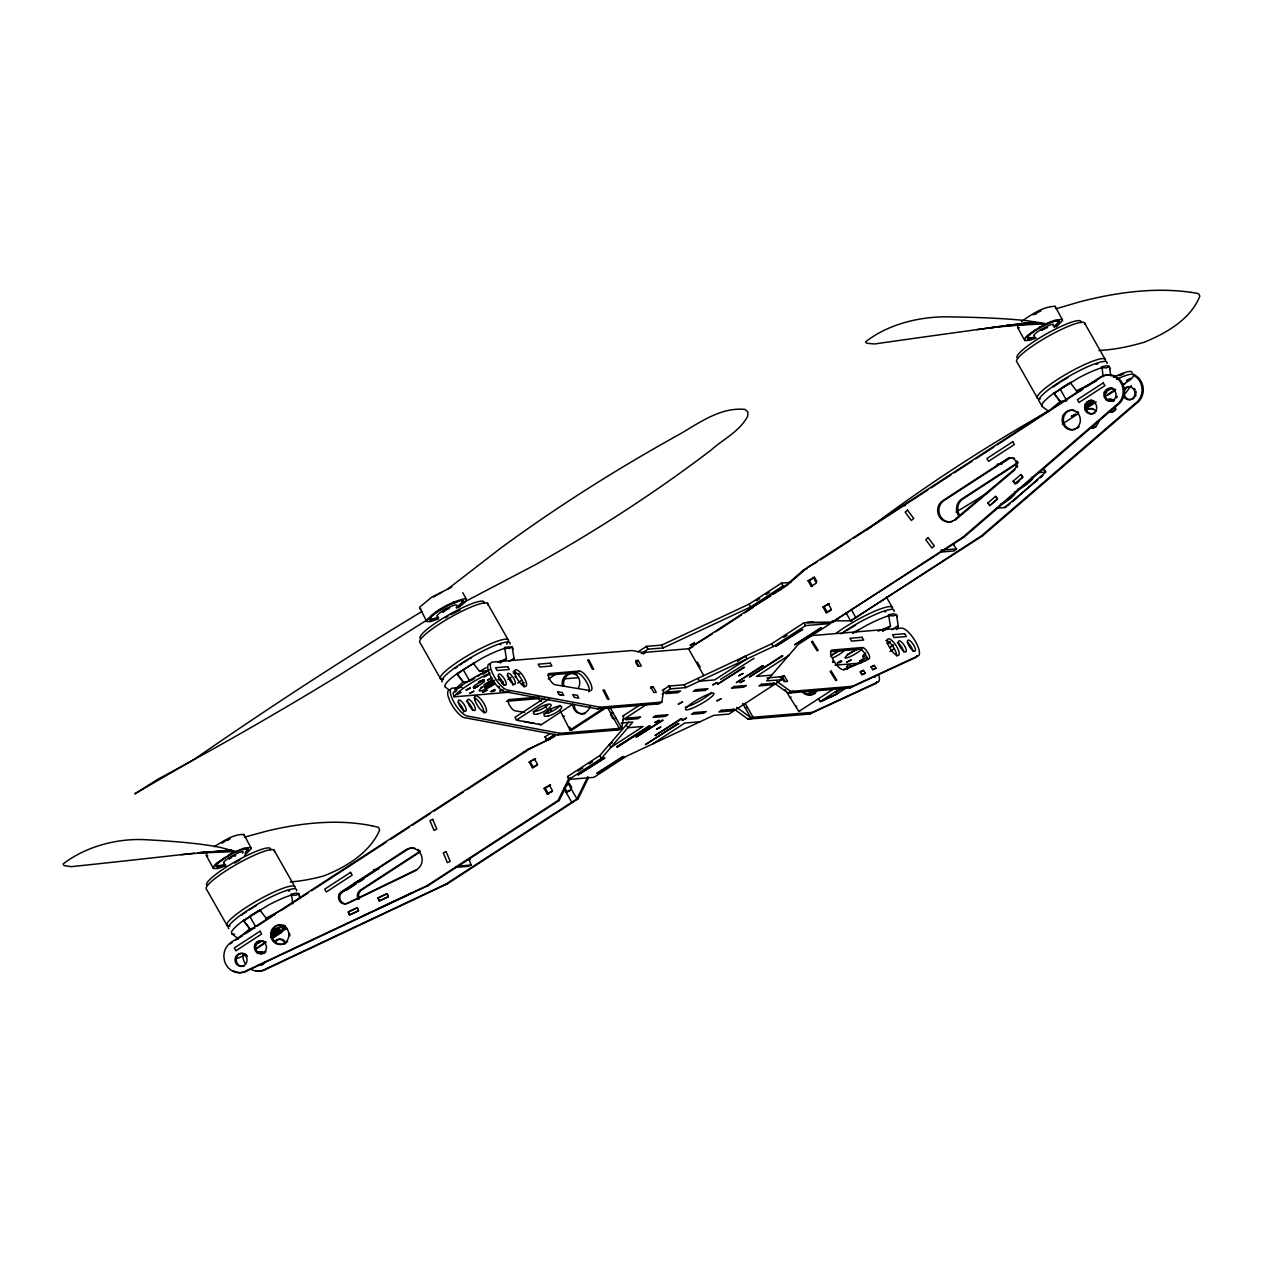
<?xml version="1.0" encoding="UTF-8"?>
<svg xmlns="http://www.w3.org/2000/svg" width="1263" height="1263" viewBox="0 0 1263 1263"><rect width="100%" height="100%" fill="white"/><g stroke="black" fill="none" stroke-linecap="round" stroke-linejoin="round"><path stroke-width="1.5" d="M438.577 618.791L430.446 621.649L426.626 621.459L419.584 607.235L431.978 596.973L451.759 587.074M426.626 621.459L426.705 620.212C436.73 609.54 450.796 601.883 465.052 598.662L466.331 599.151L464.847 602.34L458.422 607.645M429.609 618.049L430.62 619.517L438.293 617.37M436.098 618.902L429.72 619.723L431.093 616.991M449.707 607.992L445.76 609.161M462.811 600.414L461.563 603.082L456.18 607.519M463.063 602.009L462.163 600.478L459.921 600.809L448.902 605.166M623.733 715.474L621.775 728.183L619.186 729.856L557.551 734.971L465.652 717.873A16.356 5.462 57 0 1 449.739 700.712L448.428 697.287A16.356 5.462 57 0 1 449.723 689.835M489.776 663.785A16.356 5.462 57 0 0 488.497 671.237L489.807 674.663A16.356 5.462 57 0 0 505.705 691.824L597.62 708.922L659.254 703.807L661.844 702.117L663.801 689.424M238.596 938.977L231.839 933.815L231.429 932.157A39.153 6.536 -29.6 0 1 243.427 920.506L244.706 920.364A33.327 5.557 -29.6 0 1 260.999 909.77L259.752 909.865L266.114 918.154L269.445 917.869M555.373 735.319L548.916 739.518L527.934 749.322L231.066 942.372A16.356 15.172 85.3 0 0 223.867 956.659L224.498 960.89A16.356 15.172 85.3 0 0 246.995 970.426L427.131 885.616L558.057 800.474L569.013 778.119M233.039 970.584A16.356 15.172 85.3 0 0 248.227 970.316L428.346 885.505L559.272 800.379L570.229 778.024M587.879 776.556L576.923 798.911L445.997 884.037L265.862 968.847A16.356 15.172 85.3 0 1 250.69 969.116M255.615 970.584A16.356 15.172 85.3 0 0 267.077 968.753L447.213 883.942L578.138 798.8L588.258 778.166M1018.073 324.796L1017.615 327.527L1024.735 340.505L1029.298 340.394L1036.149 338.074M1028.145 336.495L1027.64 338.847L1034.807 337.742M1059.231 321.339L1054.005 326.817M1058.789 323.312L1058.868 320.47L1055.047 320.565M1059.657 321.828L1057.005 325.175M1131.301 385.657L1123.344 395.998M207.085 852.588L206.295 855.493L213.4 868.47L217.662 868.549L225.824 865.802M216.131 865.865L219.036 862.408M217.125 864.318L216.462 866.765M247.943 849.557L245.148 852.967M896.635 629.606L898.34 626.953L896.635 615.097L893.399 613.786L888.568 614.781L890.462 626.227L882.553 631.374M780.187 676.905L781.781 679.715L766.704 680.883L798.153 644.54L830.47 623.543L805.526 625.611L773.209 646.624L685.777 687.593L670.558 688.856L662.159 694.318M461.863 603.635L463.253 600.888L462.053 600.557M567.608 776.492L569.076 779.397L567.497 776.587L599.736 755.59L628.737 722.104M781.908 679.62L728.925 714.084L713.706 715.347L626.274 756.316L593.973 777.329L569.013 779.397L601.33 758.4L632.795 722.057L621.38 723.004M1028.035 336.542L1029.929 334.632M216.826 863.781L225.067 857.261M247.485 851.546L245.559 853.488L248.164 849.099C237.397 849.131 227.482 856.361 218.941 862.44M545.063 736.803L546.547 739.723L545.063 736.803L549.879 733.677M454.791 689.298L463.205 681.988L468.241 681.578M241.344 936.057L249.758 928.747L254.794 928.337M518.351 673.7L519.693 674.11M1051.732 408.723L1060.162 401.429L1066.856 400.86L1060.099 388.957M1115.971 377.053L1114.819 377.021M887.163 643.23L889.894 641.462M430.794 616.439L433.035 614.371M430.983 617.039L433.335 614.923M459.621 605.703L461.99 603.572M806.362 622.596L831.78 622.47L962.69 537.343L1116.003 405.312A16.356 15.172 85.3 0 0 1118.45 379.547L1115.245 377.006A16.356 15.172 85.3 0 0 1100.073 377.274L803.205 570.323L785.412 585.732L688.493 648.756L642.851 652.545L632.131 650.508L492.365 662.096A16.356 5.462 57 0 0 491.07 669.548L492.396 672.99A16.356 5.462 57 0 0 508.294 690.151L600.209 707.233L661.844 702.117M786.628 585.622L803.71 570.829L802.494 570.939M482.624 673.779L486.665 671.758L486.113 672.39M954.418 544.306L953.186 544.4L956.549 548.884L954.149 550.936L940.43 552.089M1017.552 497.29L1012.437 501.695L1045.764 471.999L1043.87 469.473L1045.764 471.999L1037.933 472.662M1035.218 482.056L1037.76 479.861L1004.543 507.552L1009.895 503.905M1040.317 477.651L1042.859 475.456L1040.333 477.682M987.871 502.974L995.544 496.375L997.47 498.964L989.813 505.563L987.871 502.974L989.813 505.563L997.47 498.964L995.528 496.375M1013.21 481.156L1020.883 474.572L1022.793 477.13L1015.152 483.745L1013.21 481.156L1015.152 483.745L1022.793 477.13L1020.883 474.572M1016.368 483.634L1018.909 481.44M831.78 622.47L963.906 537.233L1117.218 405.202A16.356 15.172 85.3 0 0 1119.681 379.437L1116.46 376.895A16.356 15.172 85.3 0 0 1101.289 377.163L1086.417 386.841M845.989 612.729L850.63 620.907L981.556 535.78L1134.869 403.75A16.356 15.172 85.3 0 0 1137.316 377.969L1134.111 375.427M850.63 620.907L982.772 535.67L1136.084 403.639A16.356 15.172 85.3 0 0 1138.531 377.874L1135.326 375.332A16.356 15.172 85.3 0 0 1132.895 374.164M955.049 520.261L1014.884 469.836M843.842 688.114L843.163 688.793L844.71 688.082M1021.278 321.702C1031.224 314.692 1042.607 306.577 1055.094 306.325L1062.641 320.344L1056.405 326.88M1032.329 331.885L1027.103 337.363L1027.766 338.784L1031.587 338.689M1029.819 334.663L1032.629 332.437M1040.286 330.353L1046.585 327.654M1054.305 327.37L1057.115 325.144M447.986 588.874L500.653 548.189A1118.75 603.935 -17.6 0 1 679.478 434.314C699.386 422.726 720.936 406.907 745.075 409.417L747.854 411.991L747.728 416.111C739.913 431.283 723.336 439.082 711.085 450.086A937.004 529.386 -22.1 0 1 535.323 564.75L464.153 602.104M244.659 855.304L251.337 848.594L243.98 834.496C233.118 833.975 223.188 841.395 214.126 846.699M513.283 673.29L513.536 672.5M270.756 937.004L274.624 935.062L270.882 937.509M433.241 614.955L436.477 612.539M456.496 608.071L459.732 605.656M866.986 529.844L884.984 516.393A1118.75 603.935 -17.6 0 1 1049.127 410.712M1033.481 331.095L1035.771 329.532M1032.55 332.453L1040.033 327.701M243.459 920.474L249.806 928.747L243.427 920.506L268.356 905.129A39.153 6.536 -29.6 0 1 291.611 895.025L291.106 894.141L295.937 893.13L298.652 893.509L299.568 896.114M1109.972 368.78L1109.056 366.238L1106.325 365.812L1101.51 366.807L1102.015 367.691A39.153 6.536 -29.6 0 0 1078.76 377.795L1053.831 393.188A39.153 6.536 -29.6 0 0 1041.833 404.839L1042.243 406.544L1049 411.643M244.185 954.212L242.985 955.365L245.48 954.386M832.759 662.444L833.975 661.402L832.554 661.37M617.828 746.907L650.129 725.893L616.612 747.001L648.914 726.004M436.177 611.987L439.998 609.461M436.398 612.555L448.918 605.135M444.86 609.697L442.65 611.75L443.976 611.592A4.91 0.821 -29.6 0 0 443.234 612.097M840.89 688.477L835.68 692.282L842.721 688.319M445.634 617.844L448.002 616.297M500.116 662.933L506.447 658.812L504.553 647.366L512.099 646.751L509.336 648.614A46.999 7.831 -29.6 0 0 504.253 648.645M471.541 680.378L474.793 678.247M478.061 676.131L486.208 670.827L479.561 671.379L473.215 663.154L474.446 662.996A33.327 5.557 -29.6 0 0 458.137 673.605L456.922 673.747A39.153 6.536 -29.6 0 0 444.876 685.399L445.302 687.119M509.305 661.307L514.009 658.244L512.115 646.814M548.379 679.052L556.525 673.763M544.385 698.218L515.051 717.289L516.488 720.115L534.154 723.399M549.073 698.897L516.472 720.084L518.951 720.557M638.036 651.834L646.514 646.372L661.638 645.125L749.085 604.14L781.387 583.127L790.954 582.338M641.272 653.571L648.03 649.182L663.233 647.919L750.68 606.935L782.981 585.937L786.802 585.606M643.309 653.981L645.898 652.292M638.131 660.391L635.699 660.596L638.889 666.201L641.32 666.011L638.131 660.391L635.557 662.08L637.941 666.28M523.545 721.426L541.227 724.725L572.186 704.596M1109.056 366.238L1106.293 368.054A46.999 7.831 -29.6 0 0 1101.21 368.086M298.668 893.573L295.889 895.372A46.999 7.831 -29.6 0 0 290.806 895.404M756.363 600.778L759.584 598.678M766.057 594.478L769.278 592.379M235.597 940.13L242.196 935.836M245.511 933.673L252.111 929.379M257.068 926.158L275.255 914.333M281.854 910.039L308.298 892.846M311.598 890.699L385.957 842.342M390.914 839.121L409.086 827.297M412.401 825.149L430.572 813.325M433.872 811.178L463.616 791.838M466.931 789.691L529.15 749.227L554.978 736.266M807.357 568.318L803.205 570.323M817.082 561.988L807.594 567.466M820.382 559.841L850.125 540.501M853.425 538.354L927.784 489.997M931.099 487.85L950.928 474.951M954.228 472.804L972.399 460.979M975.715 458.832L993.886 447.007M997.186 444.86L1083.117 388.988M554.694 734.387L546.484 739.723L550.368 739.408M689.709 648.661L692.929 646.561M712.316 633.947L694.95 644.556M715.553 631.847L741.397 615.034M744.633 612.934L752.701 607.692M770.477 596.136L753.111 606.745M773.714 594.036L785.018 586.679M557.551 734.971L560.141 733.298L621.775 728.183L609.398 706.38M597.62 708.922L600.209 707.233M560.219 710.864L569.992 730.061L604.203 707.817M569.992 730.061L571.429 730.33L605.64 708.085M529.181 762.11L535.559 758.653L529.181 762.11L532.37 767.715L537.454 765.094M808.067 580.743L809.283 580.648L812.472 586.253L811.256 586.364L808.067 580.743L814.461 577.286L816.845 581.485M809.283 580.648L814.461 577.286M650.492 688.382L653.082 686.693L656.271 692.313L653.824 692.503L650.65 686.898L653.082 686.693M532.37 767.715L537.533 764.352L534.344 758.747M811.256 586.364L816.419 583.001L813.246 577.38M254.716 949.223L266.019 941.866M272.476 937.667L287.017 928.21M338.721 894.599L377.495 869.386M1000.943 463.947L1010.637 457.648M1062.325 424.036L1078.476 413.522M1084.949 409.323L1096.252 401.966M1104.32 396.724L1115.639 389.367M255.931 949.129L264.014 943.871M273.708 937.572L281.775 932.315L280.56 932.41M346.394 890.289L356.087 883.989M359.324 881.89L364.17 878.732M1107.162 395.572L1115.229 390.314M622.596 716.216L640.751 704.407M662.222 690.451L669.058 686.046L684.183 684.799L771.614 643.814L803.931 622.801L813.498 622.012M419.995 851.341L360.223 890.21A6.536 6.062 85.3 0 0 358.25 899.177M1018.089 462.4L961.538 499.169A11.446 10.625 85.3 0 0 958.064 514.878M622.533 720.099L647.303 703.996M419.6 852.288L361.439 890.099A6.536 6.062 85.3 0 0 359.466 899.082M1017.678 463.347L962.753 499.074A11.446 10.625 85.3 0 0 959.296 514.767M616.754 730.061L619.344 728.372L607.866 708.18M656.823 704.012L659.412 702.323M612.397 742.581L609.176 744.696L610.771 747.491L643.072 726.478L627.869 727.741L626.274 724.946M737.387 661.323L745.47 656.065L747.049 658.876L714.747 679.889L699.528 681.152L697.934 678.342M544.116 788.412L550.51 784.955L544.116 788.412L547.305 794.017L552.405 791.396M823.018 607.045L829.396 603.588L823.018 607.045L826.191 612.666L827.423 612.555L824.234 606.95M577.933 771.14L582.78 767.999M589.253 763.799L592.473 761.684M783.739 637.31L786.975 635.21M720.557 679.399L754.09 658.291M547.305 794.017L552.484 790.654L549.294 785.049M826.191 612.666L831.37 609.303L828.181 603.682M828.702 611.718L831.291 610.029M565.492 785.902L569.376 783.392L571.76 787.591M571.334 789.091L566.171 792.454L569.976 790.67M652.434 744.065L684.799 723.02L700.034 721.757M788.744 655.418L756.442 676.431L771.646 675.168M781.797 677.473L784.386 675.8L787.575 681.404L785.144 681.61L781.955 676.005L784.386 675.8M896.13 614.213L893.351 616.028A46.999 7.831 -29.6 0 0 888.268 616.06M734.056 709.032L748.059 719.152L750.648 717.479L812.283 712.364L877.375 682.241A16.356 5.462 57 0 0 878.653 674.789M774.124 682.983L788.128 693.103L790.717 691.429L852.351 686.314L917.443 656.176A16.356 5.462 57 0 0 913.291 638.036L910.749 634.705A16.356 5.462 57 0 0 901.498 628.137L810.357 635.699M750.506 718.963L753.08 717.273L745.123 703.254M790.559 692.898L793.148 691.224M891.741 629.748L898.025 625.659M785.112 689.63L798.816 711.464L834.038 688.73M841.395 687.782L820.208 701.565L818.44 698.755M822.623 700.918L837.685 693.419M835.948 694.24L820.208 701.565L821.96 700.744M835.127 695.124L845.847 688.13M748.059 719.152L809.709 714.037L812.283 712.364M788.128 693.103L849.762 687.988L852.351 686.314M430.367 617.891L339.447 675.089A935.551 209.121 -33.6 0 1 157.796 779.271L134.762 793.874L194.281 759.268M456.732 690.529L455.169 692.045M1061.33 388.009L1069.84 382.768M250.942 915.343L259.436 910.102M356.687 882.032L357.95 880.579M856.882 630.695L852.62 633.331L865.818 625.769A39.153 6.536 -29.6 0 1 889.073 615.665M890.083 642.22L887.226 643.546M893.509 645.598L890.494 646.909L893.32 644.825M421.81 611.529L393.251 628.942A1120.455 225.382 -37.6 0 0 194.281 759.284M1039.717 327.149L1027.308 335.548L1025.177 337.774L1024.735 340.505M234.555 863.055L239.907 859.961M433.525 597.052L437.519 594.684M450.638 614.702L460.158 610.013M479.561 671.379L486.271 667.638M501.979 689.361L499.69 691.161L503.4 690.072M1055.094 393.03L1053.8 393.14L1055.094 393.03A33.327 5.557 -29.6 0 1 1071.387 382.436L1070.14 382.531L1076.502 390.82L1096.41 380.842M1104.399 394.056L1106.72 392.351L1104.762 392.919M266.114 918.154L280.654 910.497M438.908 593.942L441.655 592.489M1033.102 314.85L1035.739 313.461M1039.354 327.275L1044.343 324.623M1040.002 327.685L1048.385 323.517M484.629 673.368L483.54 673.905M228.792 854.972L233.781 852.351M231.839 853.441L216.478 863.276L214.205 865.565L213.4 868.47M356.134 882.332L354.208 883.011M350.688 902.05L416.616 870.128M366.759 914.144L363.523 915.675L368.386 913.417M398.145 899.398L377.369 909.171L411.991 892.894L407.144 895.167M470.231 859.661L469.015 859.756L471.194 865.013L468.384 866.323L454.664 867.476M1037.049 312.75L1040.965 310.935M1043.901 324.923L1053.816 320.549L1062.215 319.302M790.117 697.618L791.127 697.144M865.266 673.179L862.013 674.695L860.261 671.884L863.513 670.385L865.266 673.179L862.013 674.695L860.261 671.884L863.513 670.4M874.28 665.427L871.028 666.927L872.765 669.69L876.001 668.19L874.28 665.427L871.012 666.911M795.769 706.617L796.779 706.143M798.816 711.464L799.826 710.99M830.107 697.429L833.359 695.913M872.765 669.706L876.017 668.206M849.762 687.988L914.854 657.865A16.356 5.462 57 0 0 916.827 655.734M809.709 714.037L874.785 683.914A16.356 5.462 57 0 0 876.759 681.783M226.345 840.558L230.229 838.79M233.229 852.714L243.128 848.42L251.084 847.457M233.087 856.014L229.14 858.351L229.345 859.298M497.669 662.175L506.447 658.812M878.117 631.137L890.462 626.227M844.031 669.911L866.244 660.423A6.536 2.179 57 0 0 865.502 654.613A6.536 2.179 57 0 0 859.882 649.214L831.354 651.582M806.552 694.287L816.798 689.914M809.094 693.782L814.225 691.587M452.801 602.64L455.311 601.662M453.117 603.193L456.859 601.709M436.019 618.981L438.608 617.923M1048.037 323.012L1051.842 321.512M1048.337 323.565L1055.442 321.039L1059.294 320.96M225.319 864.46L216.162 866.213M223.062 866.023L225.619 865.013M1056.042 308.772L1079.66 301.857A1120.455 379.689 -52 0 1 1191.183 292.369M1034.508 337.189L1027.466 338.231M244.485 837.164L266.998 831.022A1120.455 366.017 -52.3 0 1 372.001 825.813M233.876 855.714L235.344 855.746M223.141 865.96L217.631 867.176L215.941 865.266M1055.347 321.118L1057.747 320.755M1046.838 323.817L1028.287 320.881A937.004 55.225 -5.4 0 0 945.292 316.824C917.696 316.95 887.21 324.765 865.534 341.878L866.734 343.268L874.612 343.962A1118.75 6.899 -7.3 0 1 976.946 329.627L999.649 326.517M1043.033 323.991L1004.985 325.791L1008.648 325.286M976.978 329.627L1035.265 321.781L990.76 327.733L1041.454 322.76L1016.494 324.828M244.169 848.531L247.737 848.61L248.243 850.11M244.469 849.083L248.037 849.162M217.757 867.113L220.03 866.828M243.475 920.506L244.706 920.364M198.117 852.762L205.159 851.972M236.197 851.594L219.936 847.315A937.004 67.334 -5.2 0 0 142.766 839.579C115.186 838.695 84.921 847.078 63.15 863.971L63.987 865.565L71.202 866.671A1118.75 6.536 -6.9 0 0 167.758 856.172L194.597 853.172M180.956 854.704L231.587 850.094L198.496 852.841M1004.985 325.791L1012.658 325.159M1124.923 384.015L1123.707 384.11L1130.18 379.91A28.812 4.799 -29.6 0 0 1116.587 379.374M1076.502 390.82L1081.491 390.409M997.012 464.279L1002.159 463.853M904.15 505.626L905.366 505.516M996.712 508.2L1005.758 507.458M962.69 537.343L963.906 537.233M981.556 535.78L982.772 535.67M940.856 550.179L956.549 548.884M778.955 589.932L780.171 589.821M720.794 627.743L722.01 627.648M836.943 619.107L838.158 619.012M857.024 617.449L855.809 617.544L851.167 609.366M857.23 630.553L858.461 630.411A33.327 5.557 -29.6 0 0 855.461 632.179M458.137 673.605L456.843 673.7L463.205 681.988L456.906 673.653L481.803 658.355A39.153 6.536 -29.6 0 1 505.058 648.251M548.253 675.089L576.765 672.721A11.446 3.821 57 0 1 585.843 680.899A11.446 3.821 57 0 1 588.826 691.919M462.005 687.356L452.296 688.161A16.356 5.462 57 0 0 451.017 695.613L452.328 699.039A16.356 5.462 57 0 0 468.226 716.2L560.141 733.298M564.782 678.815L578.359 677.694M454.033 696.829L510.11 692.171M835.032 665.191L861.003 663.043M767.004 677.915L780.234 676.826M539.285 697.081L508.863 699.607A6.536 2.179 57 0 0 509.621 705.417A6.536 2.179 57 0 0 515.241 710.832L524.508 712.379M506.289 701.297L536.712 698.771A11.446 3.821 57 0 1 541.353 701.391M610.582 712.948L613.013 712.758L610.424 714.432L612.823 718.647M613.771 718.568L616.202 718.363M745.075 707.659L747.507 707.454M528.771 748.927L529.986 748.833M527.934 749.322L529.15 749.227M523.545 752.18L524.761 752.085M558.057 800.474L559.272 800.379M578.138 798.8L576.923 798.911L568.161 783.486M552.878 803.836L554.094 803.742M572.96 802.163L571.744 802.273L563.787 788.254M373.564 869.702L378.711 869.276M457.474 866.15L471.194 865.013M427.131 885.616L428.346 885.505M445.997 884.037L447.213 883.942M198.386 853.03L234.318 851.657M832.301 620.907L851.846 620.812M807.578 622.501L832.996 622.375M1191.214 292.321L1198.508 293.584L1199.85 296.126C1190.867 319.065 1166.191 333.306 1144.199 342.226A935.551 254.542 -53.2 0 1 1098.905 350.483M231.839 933.815L234.571 934.257M372.032 825.765L378.647 827.423L379.626 830.17C369.775 852.746 345.841 867.349 323.549 876.001A935.551 242.37 -53.3 0 1 290.269 881.921M557.599 691.729L562.177 692.55L563.614 695.376L559.035 694.524L557.599 691.698M538.748 724.252L541.211 724.725M1017.615 327.527L1019.32 327.843M559.02 694.492L563.614 695.36M562.888 716.089L564.308 716.358M206.295 855.493L207.827 855.904M419.521 608.498L420.8 608.987M429.846 619.659L430.92 620.07M776.713 681.294L790.717 691.429M736.645 707.359L750.648 717.479L742.691 703.459M445.286 687.056L449.344 690.151M1084.317 322.665L1104.967 358.992M1042.212 406.449L1039.275 401.318A39.153 6.536 -29.6 0 1 1071.308 374.985A39.153 6.536 -29.6 0 1 1106.988 363.539M1037.665 398.477L1017.031 362.149A39.153 6.536 -29.6 0 1 1049.064 335.816A39.153 6.536 -29.6 0 1 1084.743 324.37M886.405 597.067L892.025 606.966M781.387 583.127L782.981 585.937M803.931 622.801L805.526 625.611M749.085 604.14L750.68 606.935M771.614 643.814L773.209 646.624M782.602 678.878L784.197 681.688M697.318 662.065L700.176 667.101M688.493 648.756L703.728 675.579M661.638 645.125L663.233 647.919M684.183 684.799L685.777 687.593M646.514 646.372L648.108 649.182L646.293 646.467M669.058 686.046L670.637 688.856L668.837 686.141M599.736 755.59L601.33 758.4M487.376 603.225L508.01 639.567M565.003 788.144L567.387 792.359M530.397 762.015L533.586 767.62M545.332 788.317L548.521 793.922M463.142 669.516L469.915 681.436M440.708 679.052L420.074 642.709A39.153 6.536 -29.6 0 1 452.107 616.391A39.153 6.536 -29.6 0 1 487.802 604.945M273.929 849.983L294.563 886.326M249.695 916.291L255.505 926.489M227.277 925.811L206.627 889.484A39.153 6.536 -29.6 0 1 238.66 863.15A39.153 6.536 -29.6 0 1 274.355 851.704M462.779 592.679L466.331 599.151M569.771 727.078L571.429 730.33M1055.094 306.325L1055.521 307.367M896.604 615.034L897.03 616.754M512.604 647.635L513.015 649.34M514.009 658.244L514.325 659.539M243.98 834.496L244.233 835.632M242.717 955.096L243.349 959.327A16.356 15.172 85.3 0 0 244.975 963.243M1109.561 367.123L1110.73 375.916M1102.015 367.691L1103.167 376.485M299.173 894.457L299.631 897.977M291.611 895.025L292.779 903.819M988.455 492.223A937.004 529.386 -22.1 0 1 956.059 512.004M1040.38 398.855A39.153 6.536 -29.6 0 1 1065.262 374.701A39.153 6.536 -29.6 0 1 1105.393 360.713M1034.776 335.942A11.304 1.879 -29.6 0 1 1043.238 328.238A11.304 1.879 -29.6 0 1 1052.995 325.791M1017.441 357.997A36.722 6.126 -29.6 0 1 1047.501 333.306A36.722 6.126 -29.6 0 1 1080.97 322.57M1094.121 401.413A11.304 1.879 -29.6 0 1 1085.201 407.223M1086.843 402.029A11.304 1.879 -29.6 0 1 1091.642 399.771M1085.264 404.113A4.91 0.821 -29.6 0 1 1090.301 402.234A4.91 0.821 -29.6 0 1 1085.659 405.755M1041.88 330.29A4.91 0.821 -29.6 0 1 1042.938 329.627M1044.059 329.012A4.91 0.821 -29.6 0 1 1045.148 328.459M1046.98 327.749A4.91 0.821 -29.6 0 1 1047.58 327.622M1035.549 314.013A4.91 0.821 -29.6 0 1 1036.639 313.477M1096.142 364.328A46.999 7.831 -29.6 0 1 1097.91 363.886M1053.279 386.999A33.327 5.557 -29.6 0 1 1059.689 382.594M1061.078 381.694A33.327 5.557 -29.6 0 1 1068.435 377.242M1085.643 404.791A4.91 0.821 -29.6 0 1 1090.679 402.913A4.91 0.821 -29.6 0 1 1086.054 406.433M228.871 928.637A39.153 6.536 -29.6 0 1 260.904 902.319A39.153 6.536 -29.6 0 1 296.6 890.873M229.992 926.189A39.153 6.536 -29.6 0 1 254.858 902.035A39.153 6.536 -29.6 0 1 294.989 888.047M224.388 863.276A11.304 1.879 -29.6 0 1 232.85 855.572A11.304 1.879 -29.6 0 1 242.591 853.109M207.053 885.331A36.722 6.126 -29.6 0 1 237.097 860.64A36.722 6.126 -29.6 0 1 270.582 849.904M285.343 926.253A11.304 1.879 -29.6 0 1 272.287 935.804M271.419 932.299A11.304 1.879 -29.6 0 1 284.554 926.142M273.187 934.067A4.91 0.821 -29.6 0 1 272.587 932.962A4.91 0.821 -29.6 0 1 279.123 929.489A4.91 0.821 -29.6 0 1 277.45 931.794M276.376 932.457A4.91 0.821 -29.6 0 1 274.166 933.625M230.545 858.272A4.91 0.821 -29.6 0 1 231.492 857.624M234.76 855.793A4.91 0.821 -29.6 0 1 235.755 855.367M222.02 843.274A4.91 0.821 -29.6 0 1 222.967 842.626M224.04 841.963A4.91 0.821 -29.6 0 1 225.146 841.347M227.245 840.369A4.91 0.821 -29.6 0 1 228.066 840.084M241.754 915.17A33.327 5.557 -29.6 0 1 242.891 914.317M244.075 913.465A33.327 5.557 -29.6 0 1 246.601 911.712M249.285 909.913A33.327 5.557 -29.6 0 1 256.531 905.445M288.343 891.062A46.999 7.831 -29.6 0 1 289.827 890.825M495.443 683.346A11.304 1.879 -29.6 0 1 482.119 690.529A11.304 1.879 -29.6 0 1 481.487 687.956A11.304 1.879 -29.6 0 1 494.701 680.331M498.001 679.383A11.304 1.879 -29.6 0 1 498.901 679.983M442.318 681.878A39.153 6.536 -29.6 0 1 474.351 655.544A39.153 6.536 -29.6 0 1 510.047 644.098M443.424 679.415A39.153 6.536 -29.6 0 1 472.741 652.718A39.153 6.536 -29.6 0 1 506.542 644.225M437.819 616.502A11.304 1.879 -29.6 0 1 445.002 609.54A11.304 1.879 -29.6 0 1 456.59 605.498M420.5 638.573A36.722 6.126 -29.6 0 1 450.544 613.865A36.722 6.126 -29.6 0 1 484.029 603.13M488.718 686.314A4.91 0.821 -29.6 0 1 485.039 687.072A4.91 0.821 -29.6 0 1 491.512 683.078A4.91 0.821 -29.6 0 1 491.828 684.388M490.897 685.035A4.91 0.821 -29.6 0 1 489.823 685.698M444.923 610.85A4.91 0.821 -29.6 0 1 445.997 610.203M447.118 609.571A4.91 0.821 -29.6 0 1 448.207 609.019M455.185 668.395A33.327 5.557 -29.6 0 1 457.522 666.69M460.048 664.938A33.327 5.557 -29.6 0 1 462.732 663.154M464.137 662.254A33.327 5.557 -29.6 0 1 468.494 659.57M469.978 658.686A33.327 5.557 -29.6 0 1 471.494 657.802M500.101 644.651A46.999 7.831 -29.6 0 1 500.969 644.462M867.444 657.455A11.304 1.879 -29.6 0 1 864.981 655.797M836.311 633.095A39.153 6.536 -29.6 0 1 874.059 611.497A39.153 6.536 -29.6 0 1 892.452 608.687M840.763 633.884A39.153 6.536 -29.6 0 1 877.232 613.644A39.153 6.536 -29.6 0 1 894.062 611.513M842.768 633.237A33.327 5.557 -29.6 0 1 845.389 631.468M846.747 630.569A33.327 5.557 -29.6 0 1 855.509 625.217M884.984 611.876A46.999 7.831 -29.6 0 1 885.789 611.702M490.076 673.068A28.812 4.799 -29.6 0 0 454.585 695.976L454.191 696.813L452.991 693.182A28.812 4.799 -29.6 0 1 489.918 669.643M480.966 687.767A9.82 1.642 -29.6 0 1 481.44 687.025M483.982 684.846A9.82 1.642 -29.6 0 1 492.412 679.889M499.406 686.819A9.82 1.642 -29.6 0 1 498.617 686.298M501.616 683.378A9.82 1.642 -29.6 0 1 503.511 682.083M507.868 679.526A9.82 1.642 -29.6 0 1 510.063 678.436M514.909 676.747A9.82 1.642 -29.6 0 1 515.699 677.268M524.082 682.573A9.82 1.642 -29.6 0 1 521.903 683.662M517.767 683.094A9.82 1.642 -29.6 0 1 521.145 680.615M479.703 681.12A6.536 1.089 -29.6 0 1 478.282 682.004M511.089 677.378A9.82 1.642 -29.6 0 1 509.21 678.673M1092.842 400.971A9.82 1.642 -29.6 0 1 1091.343 402.155M1113.429 377.321A28.812 4.799 -29.6 0 1 1131.995 372.49M1112.119 387.978A6.536 1.089 -29.6 0 1 1104.067 392.24M894.425 648.598A28.812 4.799 -29.6 0 1 889.91 651.503M863.513 656.602A9.82 1.642 -29.6 0 1 865.739 653.16M862.171 648.503A9.82 1.642 -29.6 0 1 851.436 656.034A9.82 1.642 -29.6 0 1 845.847 656.492A9.82 1.642 -29.6 0 1 858.508 648.803M844.521 649.971A9.82 1.642 -29.6 0 1 833.075 657.834M830.438 656.081A9.82 1.642 -29.6 0 1 842.516 649.687M839.911 650.082A9.82 1.642 -29.6 0 1 831.48 655.039M857.561 648.614A9.82 1.642 -29.6 0 1 847.141 654.423M415.227 848.373A11.446 10.625 85.3 0 0 407.207 849.652L342.589 891.678A6.536 6.062 85.3 0 0 345.951 903.819M417.832 849.462A11.446 10.625 85.3 0 1 420.074 851.246M348.951 902.887A6.536 6.062 85.3 0 1 347.514 903.566M287.632 941.409A9.82 9.109 85.3 0 1 272.697 938.488A9.82 9.109 85.3 0 1 280.749 924.784M283.117 925.069A9.82 9.109 85.3 0 1 285.343 926.016M266.051 951.749A6.536 6.062 85.3 0 1 255.821 948.987A6.536 6.062 85.3 0 1 263.036 940.856M264.52 941.488A6.536 6.062 85.3 0 1 265.798 942.498M243.98 966.084A6.536 6.062 85.3 0 1 236.197 959.059A6.536 6.062 85.3 0 1 245.133 954.086M246.411 955.096A6.536 6.062 85.3 0 1 247.422 956.438M230.166 943.95A16.356 15.172 85.3 0 1 232.281 942.277M265.23 961.506A6.536 6.062 85.3 0 1 258.489 964.679M256.705 952.728A6.536 6.062 85.3 0 1 264.062 953.644M274.86 941.188A6.536 6.062 85.3 0 1 285.091 943.935M275.145 942.451A6.536 6.062 85.3 0 1 284.664 940.935M289.937 935.82A9.82 9.109 85.3 0 1 289.559 933.278M257.92 952.634A6.536 6.062 85.3 0 1 263.999 952.523M262.846 964.522A6.536 6.062 85.3 0 1 261.283 964.774M513.204 671.379A9.82 3.284 57 0 1 520.277 677.331A9.82 3.284 57 0 1 523.956 686.93M507.316 675.594A6.536 2.179 57 0 1 512.841 685.304M498.19 676.352A6.536 2.179 57 0 1 503.716 685.13M466.347 701.139A6.536 2.179 57 0 1 472.772 710.438M542.174 698.218A11.446 3.821 57 0 1 543.943 699.718M550.415 709.096A11.446 3.821 57 0 1 551.347 711.495M474.257 697.65A9.82 3.284 57 0 1 480.919 704.454A9.82 3.284 57 0 1 483.887 712.979M544.953 705.701A11.446 3.821 57 0 1 546.547 708.227M547.842 710.785A11.446 3.821 57 0 1 548.758 713.185M458.137 702.402A6.536 2.179 57 0 1 463.647 712.127M559.951 705.354A9.82 2.794 -27 0 1 552.468 711.022A9.82 2.794 -27 0 1 543.737 713.437M548.395 704.596A9.82 2.794 -27 0 1 533.097 711.464M590.137 706.206A9.82 8.809 -79.4 0 1 580.349 713.642A9.82 8.809 -79.4 0 1 572.771 704.154M585.227 713.563A9.82 8.809 -79.5 0 1 574.207 704.422M563.787 685.904A9.82 8.809 -79.5 0 1 567.15 675.563A9.82 8.809 -79.5 0 1 576.986 674.679M562.367 685.635A9.82 8.809 -79.4 0 1 572.313 673.242A9.82 8.809 -79.4 0 1 578.533 687.704M1134.521 397.671A6.536 6.062 85.3 0 1 1124.291 394.924A6.536 6.062 85.3 0 1 1131.506 386.778M1134.269 388.436A6.536 6.062 85.3 0 1 1135.279 389.762M1135.926 391.325A6.536 6.062 85.3 0 1 1136.179 393.014M1136.021 394.719A6.536 6.062 85.3 0 1 1135.453 396.298M1120.155 375.6A16.356 15.172 85.3 0 1 1123.77 373.895M1085.343 410.033A9.82 9.109 85.3 0 1 1096.379 411.391M1098.984 420.832A9.82 9.109 85.3 0 1 1090.379 428.252M1086.559 409.922A9.82 9.109 85.3 0 1 1093.442 408.833M1096.11 426.752A9.82 9.109 85.3 0 1 1091.595 428.141M1116.066 408.912A6.536 6.062 85.3 0 1 1109.324 412.07M1107.54 400.118A6.536 6.062 85.3 0 1 1112.119 399.392M1115.576 405.723A6.536 6.062 85.3 0 1 1108.109 412.18M1106.325 400.229A6.536 6.062 85.3 0 1 1113.666 401.129M1123.549 390.046A6.536 6.062 85.3 0 1 1132.658 388.151A6.536 6.062 85.3 0 1 1132.927 398.161A6.536 6.062 85.3 0 1 1123.723 396.582M1118.939 375.695A16.356 15.172 85.3 0 1 1122.554 374.006M1095.037 412.906A6.536 6.062 85.3 0 1 1086.038 409.101A6.536 6.062 85.3 0 1 1091.69 400.766M1093.253 400.955A6.536 6.062 85.3 0 1 1094.737 401.587M1111.424 401.224A6.536 6.062 85.3 0 1 1105.172 394.798A6.536 6.062 85.3 0 1 1111.077 388.151M1112.64 388.357A6.536 6.062 85.3 0 1 1114.124 388.972M1117.155 396.282A6.536 6.062 85.3 0 1 1116.587 397.877M1114.424 400.308A6.536 6.062 85.3 0 1 1112.987 400.987M1009.958 457.932A6.536 6.062 85.3 0 0 1008.521 458.611L943.903 500.637A11.446 10.625 85.3 0 0 939.783 515.004A11.446 10.625 85.3 0 0 952.523 521.461M1013.1 457.885A6.536 6.062 85.3 0 1 1014.584 458.516M1016.873 460.869A6.536 6.062 85.3 0 1 1017.52 462.432M1017.615 465.81A6.536 6.062 85.3 0 1 1017.047 467.405M1075.081 429.341A9.82 9.109 85.3 0 1 1063.367 420.074A9.82 9.109 85.3 0 1 1074.576 410.396M1076.802 411.328A9.82 9.109 85.3 0 1 1078.728 412.859M1079.091 426.72A9.82 9.109 85.3 0 1 1077.244 428.315M1014.536 492.033A9.82 2.052 -36.8 0 1 1011.205 497.78A9.82 2.052 -36.8 0 1 1000.47 504.221M1032.25 476.798A9.82 2.052 -36.8 0 1 1028.808 482.608A9.82 2.052 -36.8 0 1 1018.104 488.986M907.339 642.393A6.536 2.179 57 0 1 912.849 651.171M897.298 642.63A6.536 2.179 57 0 1 903.724 651.929M885.837 640.452A9.82 3.284 57 0 1 892.909 646.388A9.82 3.284 57 0 1 896.588 656.002M847.599 669.295A9.82 3.284 57 0 1 850.836 665.79M846.889 666.706A9.82 3.284 57 0 1 848.247 667.48M875.37 675.547A6.536 2.179 57 0 1 872.938 676.684M815.03 693.308A9.82 9.236 65 0 1 803.678 691.935M817.224 690.166A9.82 9.236 65.2 0 1 802.668 692.408M711.558 692.408A16.356 2.731 -29.6 0 1 698.786 701.454A16.356 2.731 -29.6 0 1 685.193 707.106M245.764 954.67A28.812 4.799 -29.6 0 1 236.102 958.838M283.038 927.263A9.82 1.642 -29.6 0 1 282.012 928.258M273.455 930.042A9.82 1.642 -29.6 0 1 282.723 926M256.721 942.561A6.536 1.089 -29.6 0 1 256.042 944.692M479.687 681.846L483.84 679.589L479.687 681.846M484.029 676.794L488.26 674.553L484.029 676.794M1126.501 380.652L1130.732 378.411L1126.501 380.652M258.394 942.924L262.53 940.73L258.394 942.924M456.685 694.524L460.806 692.345L456.685 694.524M466.173 690.087L470.325 688.003L466.173 690.087M469.599 693.45L473.72 691.271L469.599 693.45M473.941 688.43L478.061 686.251L473.941 688.43M487.518 680.078L491.654 677.884L487.518 680.078M482.719 692.298L486.934 690.198L482.719 692.298M490.96 691.603C496.533 692.108 496.943 686.614 490.96 691.603M690.308 645.156L694.429 642.978L690.308 645.156M654.929 722.499L659.049 720.32L654.929 722.499M656.571 729.193L660.691 727.014L656.571 729.193M678.326 704.059L682.478 701.991L678.326 704.059M682.304 720.226L686.456 718.158L682.304 720.226M712.853 684.83L716.974 682.652L712.853 684.83M717.052 700.854L721.173 698.66L717.052 700.854M738.808 675.721L742.944 673.526L738.808 675.721M740.229 682.557L744.381 680.489L740.229 682.557M837.432 662.838C842.989 663.359 843.416 657.849 837.432 662.838M846.857 662.065L851.009 659.981L846.857 662.065M859.74 661.07L863.86 658.891L859.74 661.07M1071.45 416.364L1075.602 414.28L1071.45 416.364M907.513 510.11L905.145 512.131L911.365 520.467L913.733 518.43L907.513 510.11M928.1 537.643L925.732 539.696L931.952 548.016L934.336 545.963L928.1 537.643M1013.668 469.931L953.833 520.372A11.446 10.625 85.3 0 1 939.214 516.441A11.446 10.625 85.3 0 1 942.687 500.732L1007.306 458.722A6.536 6.062 85.3 0 1 1015.657 460.963A6.536 6.062 85.3 0 1 1013.668 469.931M1053.863 393.093L1060.162 401.429L1053.879 393.188M260.099 931.178L234.255 947.992L235.849 950.786L261.694 933.989L260.099 931.178M350.577 872.354L324.717 889.152L326.312 891.962L352.156 875.148L350.577 872.354M1012.784 441.703L986.94 458.516L988.534 461.311L1014.378 444.513L1012.784 441.703M1103.262 382.878L1077.402 399.676L1078.997 402.487L1104.857 385.673L1103.262 382.878M405.991 849.746L341.373 891.773A6.536 6.062 85.3 0 0 339.384 900.74A6.536 6.062 85.3 0 0 347.735 902.998L417.137 869.386A11.446 10.625 85.3 0 0 420.611 853.677A11.446 10.625 85.3 0 0 405.991 849.746M628.374 718.031L625.785 719.705L637.957 718.694L640.546 717.021L628.374 718.031M668.443 691.966L665.854 693.655L678.026 692.645L680.599 690.956L668.443 691.966M655.75 715.758L653.16 717.431L665.333 716.421L667.922 714.747L655.75 715.758M695.818 689.693L693.229 691.382L705.401 690.372L707.99 688.682L695.818 689.693M603.761 758.195L577.917 774.993L604.977 758.084L603.761 758.195M661.923 720.368L636.078 737.182L663.138 720.273L661.923 720.368M743.339 667.432L717.495 684.23L744.554 667.322L743.339 667.432M801.5 629.606L775.64 646.419L802.715 629.511L801.5 629.606M622.627 756.632L596.783 773.43L623.843 756.521L622.627 756.632M680.773 718.805L654.929 735.619L682.004 718.71L680.773 718.805M762.205 665.854L736.345 682.667L763.42 665.759L762.205 665.854M820.35 628.043L794.506 644.856L821.566 627.948L820.35 628.043M694.082 712.569L691.508 714.258L703.665 713.248L706.254 711.558L694.082 712.569M734.15 686.519L731.561 688.193L743.733 687.183L746.322 685.509L734.15 686.519M677.726 723.604L645.425 744.617L678.941 723.51L677.726 723.604M781.686 656.002L749.369 677.015L782.902 655.907L781.686 656.002M721.473 710.295L718.884 711.985L731.056 710.974L733.629 709.285L721.473 710.295M761.526 684.246L758.952 685.92L771.109 684.909L773.698 683.236L761.526 684.246M357.255 907.734L348.272 911.981L349.504 914.965L358.503 910.734L357.255 907.718L348.256 911.949L349.519 914.98L358.518 910.749L357.255 907.734M387.031 893.699L378.032 897.946L379.279 900.977L388.294 896.73L387.031 893.699L378.032 897.93L379.279 900.961L388.294 896.73L387.031 893.699M432.72 819.355L429.957 820.666L433.983 830.407L436.777 829.096L432.72 819.355M446.107 851.578L443.313 852.904L447.355 862.645L450.165 861.334L446.107 851.578M812.519 641.351L811.509 641.809L817.161 650.808L818.156 650.334L812.519 641.351M831.196 671.095L830.186 671.569L835.838 680.568L836.848 680.094L831.196 671.095M868.833 658.749L843.195 669.69A11.446 3.821 57 0 1 833.359 660.217A11.446 3.821 57 0 1 832.033 650.05L862.455 647.524A6.536 2.179 57 0 1 868.076 652.939A6.536 2.179 57 0 1 868.833 658.749M507.726 666.706L495.554 667.717L497.148 670.511L509.321 669.501L507.726 666.706M550.305 663.17L538.149 664.18L539.743 666.975L551.899 665.964L550.305 663.17M862.092 637.278L849.936 638.289L851.515 641.099L863.687 640.088L862.092 637.278M904.687 633.742L892.515 634.752L894.109 637.562L906.281 636.552L904.687 633.742M579.354 671.032L548.931 673.558A6.536 2.179 57 0 0 549.689 679.368A6.536 2.179 57 0 0 555.31 684.783L590.5 690.656A11.446 3.821 57 0 0 589.19 680.489A11.446 3.821 57 0 0 579.354 671.032M577.365 695.376L572.771 694.524L574.207 697.35L578.801 698.202L577.365 695.376M589.079 660.281L587.674 660.012L592.284 669.09L593.705 669.358L589.079 660.281M604.377 690.308L602.94 690.04L607.566 699.118L609.003 699.386L604.377 690.308M273.566 934.746A4.91 0.821 -29.6 0 0 280.275 930.373A4.91 0.821 -29.6 0 0 274.182 932.789A4.91 0.821 -29.6 0 0 273.566 934.746M487.013 687.972A4.91 0.821 -29.6 0 0 493.722 683.615A4.91 0.821 -29.6 0 0 487.629 686.014A4.91 0.821 -29.6 0 0 487.013 687.972M475.598 686.946A6.536 1.089 -29.6 0 0 484.55 681.12A6.536 1.089 -29.6 0 0 476.435 684.341A6.536 1.089 -29.6 0 0 475.598 686.946M235.692 956.723A6.536 6.062 85.3 0 0 241.201 966.448A6.536 6.062 85.3 0 0 246.19 956.549A6.536 6.062 85.3 0 0 235.692 956.723M271.782 929.931A9.82 9.109 85.3 0 0 280.054 944.503A9.82 9.109 85.3 0 0 287.554 929.647A9.82 9.109 85.3 0 0 271.782 929.931M255.063 944.124A6.536 6.062 85.3 0 0 260.588 953.833A6.536 6.062 85.3 0 0 265.577 943.935A6.536 6.062 85.3 0 0 255.063 944.124M498.617 677A6.536 2.179 57 0 0 505.5 685.241A6.536 2.179 57 0 0 502.832 676.652A6.536 2.179 57 0 0 498.617 677M515.02 674.174A9.82 3.284 57 0 0 525.361 686.535A9.82 3.284 57 0 0 521.351 673.653A9.82 3.284 57 0 0 515.02 674.174M507.742 676.242A6.536 2.179 57 0 0 514.641 684.483A6.536 2.179 57 0 0 511.957 675.894A6.536 2.179 57 0 0 507.742 676.242M467.689 702.291A6.536 2.179 57 0 0 474.572 710.532A6.536 2.179 57 0 0 471.904 701.944A6.536 2.179 57 0 0 467.689 702.291M458.564 703.049A6.536 2.179 57 0 0 465.447 711.29A6.536 2.179 57 0 0 462.779 702.702A6.536 2.179 57 0 0 458.564 703.049M474.967 700.223A9.82 3.284 57 0 0 485.292 712.585A9.82 3.284 57 0 0 481.282 699.702A9.82 3.284 57 0 0 474.967 700.223M548.347 715.963A9.82 2.81 -27 0 0 561.719 707.217A9.82 2.81 -27 0 0 548.584 710.453A9.82 2.81 -27 0 0 548.347 715.963M537.675 713.99A9.82 2.81 -27 0 0 551.126 705.259A9.82 2.81 -27 0 0 538.054 708.417A9.82 2.81 -27 0 0 537.675 713.99M1085.296 404.223A6.536 6.062 85.3 0 0 1090.822 413.932A6.536 6.062 85.3 0 0 1095.81 404.034A6.536 6.062 85.3 0 0 1085.296 404.223M1063.241 415.243A9.82 9.109 85.3 0 0 1071.513 429.815A9.82 9.109 85.3 0 0 1079.012 414.959A9.82 9.109 85.3 0 0 1063.241 415.243M1104.683 391.625A6.536 6.062 85.3 0 0 1110.209 401.334A6.536 6.062 85.3 0 0 1115.197 391.435A6.536 6.062 85.3 0 0 1104.683 391.625M898.64 643.798A6.536 2.179 57 0 0 905.524 652.04A6.536 2.179 57 0 0 902.856 643.451A6.536 2.179 57 0 0 898.64 643.798M887.652 643.23A9.82 3.284 57 0 0 897.993 655.592A9.82 3.284 57 0 0 893.983 642.709A9.82 3.284 57 0 0 887.652 643.23M907.765 643.041A6.536 2.179 57 0 0 914.649 651.282A6.536 2.179 57 0 0 911.981 642.693A6.536 2.179 57 0 0 907.765 643.041M691.556 708.543A16.356 2.731 -29.6 0 0 713.942 693.987A16.356 2.731 -29.6 0 0 693.624 702.023A16.356 2.731 -29.6 0 0 691.556 708.543"/></g></svg>
